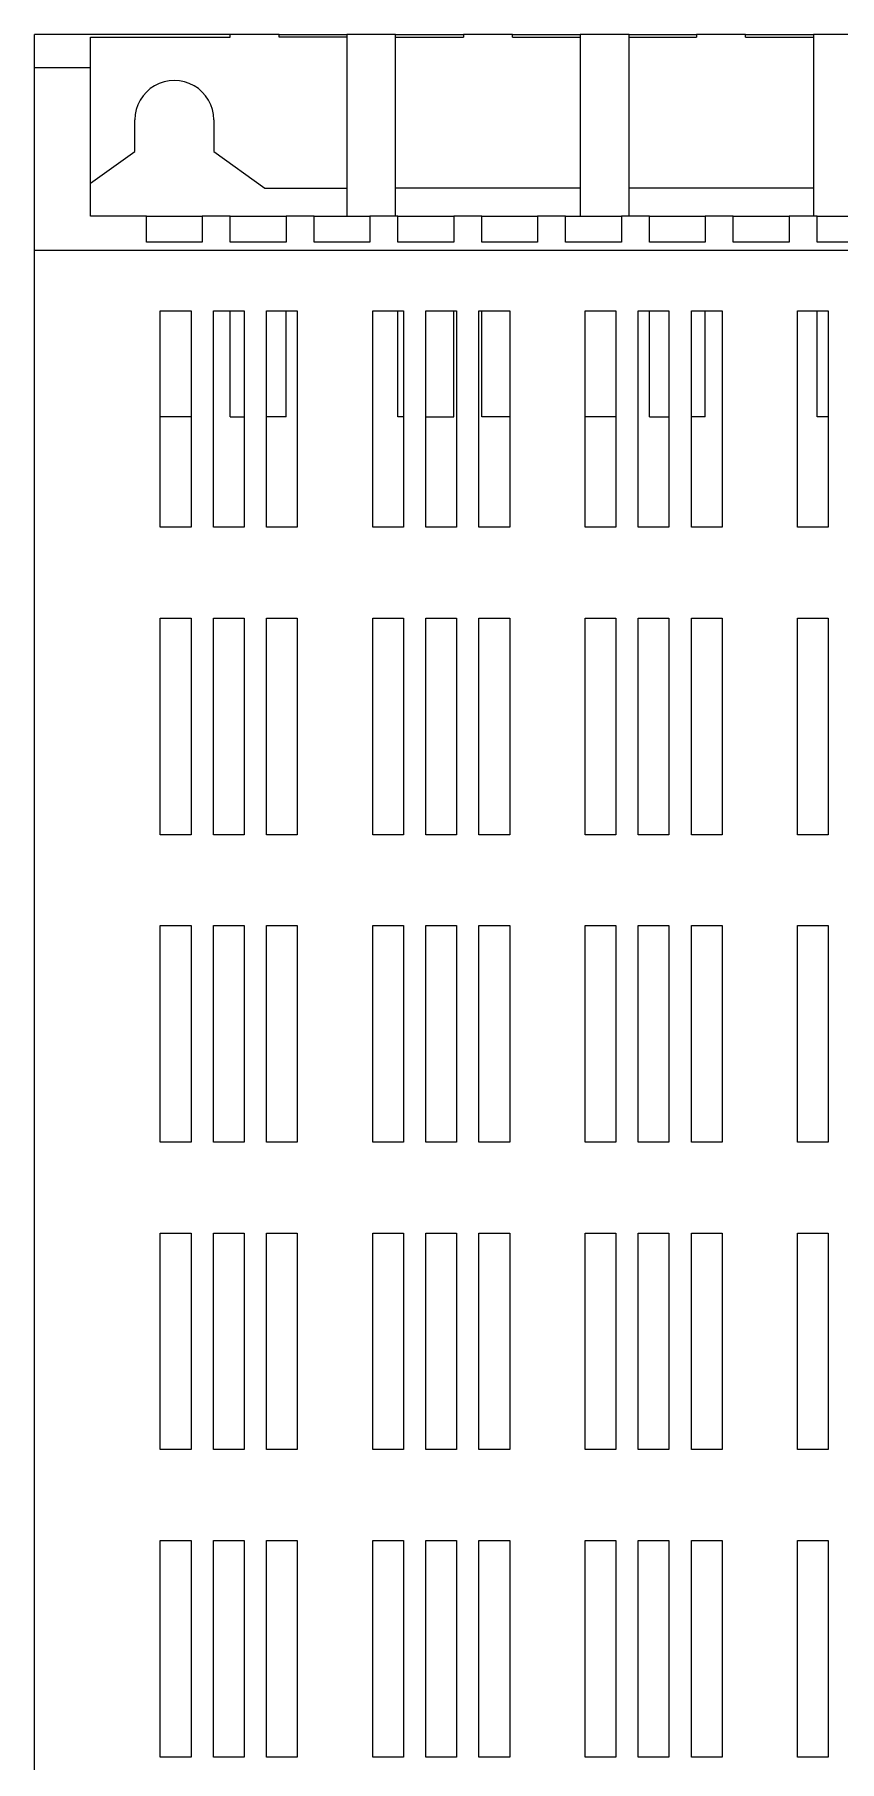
# Model space of a CAD drawing. Header units: millimetres. Extents: x 481 to 936, y 72 to 729.
# Drawn here: x 796.2 to 853.8, y 605.6 to 729.2 of the extents above; entities that cross this region are included whole.
import ezdxf

# ---------------------------------------------------------------- set-up
doc = ezdxf.new("R2010")
doc.units = ezdxf.units.MM

msp = doc.modelspace()

# ---------------------------------------------------------------- linework, layer by layer
at = {"color": 7, "linetype": 'Continuous', "lineweight": 15}
for p, q in [((810.2, 729.22), (796.2, 729.22)), ((796.2, 726.86), (796.2, 729.22)), ((810.2, 729.04), (810.2, 729.22)), ((813.7, 729.22), (810.2, 729.22)), ((813.7, 729.04), (813.7, 729.22)), ((813.7, 729.22), (818.54, 729.22)), ((822.04, 729.22), (818.54, 729.22)), ((818.54, 729.22), (818.54, 716.22)), ((822.04, 716.22), (822.04, 729.22)), ((822.04, 729.22), (826.89, 729.22)), ((826.89, 729.22), (826.89, 729.04)), ((830.39, 729.22), (826.89, 729.22)), ((830.39, 729.22), (835.24, 729.22)), ((830.39, 729.04), (830.39, 729.22)), ((838.74, 729.22), (835.24, 729.22)), ((835.24, 729.22), (835.24, 716.22)), ((838.74, 716.22), (838.74, 729.22)), ((838.74, 729.22), (843.58, 729.22)), ((843.58, 729.22), (843.58, 729.04)), ((847.08, 729.22), (843.58, 729.22)), ((847.08, 729.04), (847.08, 729.22)), ((847.08, 729.22), (851.93, 729.22)), ((855.43, 729.22), (851.93, 729.22)), ((851.93, 729.22), (851.93, 716.22)), ((800.2, 729.04), (810.2, 729.04)), ((800.2, 726.86), (800.2, 729.04)), ((818.54, 729.04), (813.7, 729.04)), ((822.04, 729.04), (826.89, 729.04)), ((830.39, 729.04), (835.24, 729.04)), ((838.74, 729.04), (843.58, 729.04)), ((847.08, 729.04), (851.93, 729.04)), ((796.2, 726.86), (800.2, 726.86)), ((796.2, 713.76), (796.2, 726.86)), ((800.2, 716.22), (800.2, 726.86)), ((803.38, 720.86), (803.38, 723.12)), ((809.02, 723.12), (809.02, 720.86)), ((800.2, 718.58), (803.38, 720.86)), ((809.02, 720.86), (812.69, 718.22)), ((812.69, 718.22), (818.54, 718.22)), ((835.24, 718.22), (822.04, 718.22)), ((851.93, 718.22), (838.74, 718.22)), ((804.2, 716.22), (800.2, 716.22)), ((804.2, 714.36), (804.2, 716.22)), ((804.2, 716.22), (808.2, 716.22)), ((808.2, 716.22), (808.2, 714.36)), ((810.2, 716.22), (808.2, 716.22)), ((810.2, 714.36), (810.2, 716.22)), ((810.2, 716.22), (814.2, 716.22)), ((814.2, 716.22), (814.2, 714.36)), ((816.2, 716.22), (814.2, 716.22)), ((816.2, 714.36), (816.2, 716.22)), ((816.2, 716.22), (820.2, 716.22)), ((820.2, 716.22), (820.2, 714.36)), ((822.2, 716.22), (820.2, 716.22)), ((822.2, 714.36), (822.2, 716.22)), ((822.2, 716.22), (826.2, 716.22)), ((826.2, 716.22), (826.2, 714.36)), ((828.2, 716.22), (826.2, 716.22)), ((828.2, 714.36), (828.2, 716.22)), ((828.2, 716.22), (832.2, 716.22)), ((832.2, 716.22), (832.2, 714.36)), ((834.2, 716.22), (832.2, 716.22)), ((834.2, 714.36), (834.2, 716.22)), ((834.2, 716.22), (838.2, 716.22)), ((838.2, 716.22), (838.2, 714.36)), ((840.2, 716.22), (838.2, 716.22)), ((840.2, 714.36), (840.2, 716.22)), ((840.2, 716.22), (844.2, 716.22)), ((844.2, 716.22), (844.2, 714.36)), ((846.2, 716.22), (844.2, 716.22)), ((846.2, 714.36), (846.2, 716.22)), ((846.2, 716.22), (850.2, 716.22)), ((850.2, 716.22), (850.2, 714.36)), ((852.2, 716.22), (850.2, 716.22)), ((852.2, 714.36), (852.2, 716.22)), ((852.2, 716.22), (856.2, 716.22)), ((808.2, 714.36), (804.2, 714.36)), ((814.2, 714.36), (810.2, 714.36)), ((820.2, 714.36), (816.2, 714.36)), ((826.2, 714.36), (822.2, 714.36)), ((832.2, 714.36), (828.2, 714.36)), ((838.2, 714.36), (834.2, 714.36)), ((844.2, 714.36), (840.2, 714.36)), ((850.2, 714.36), (846.2, 714.36)), ((856.2, 714.36), (852.2, 714.36)), ((796.2, 390.76), (796.2, 713.76)), ((860.96, 713.76), (796.2, 713.76)), ((805.2, 693.96), (805.2, 709.46)), ((805.2, 709.46), (807.4, 709.46)), ((807.4, 709.46), (807.4, 693.96)), ((809, 709.46), (811.2, 709.46)), ((809, 693.96), (809, 709.46)), ((810.2, 701.86), (810.2, 709.46)), ((811.2, 709.46), (811.2, 693.96)), ((812.8, 709.46), (815, 709.46)), ((812.8, 693.96), (812.8, 709.46)), ((814.2, 701.86), (814.2, 709.46)), ((815, 709.46), (815, 693.96)), ((820.4, 693.96), (820.4, 709.46)), ((820.4, 709.46), (822.6, 709.46)), ((822.2, 701.86), (822.2, 709.46)), ((822.6, 709.46), (822.6, 693.96)), ((824.2, 709.46), (826.4, 709.46)), ((824.2, 693.96), (824.2, 709.46)), ((826.2, 701.86), (826.2, 709.46)), ((826.4, 709.46), (826.4, 693.96)), ((828, 693.96), (828, 709.46)), ((828, 709.46), (830.2, 709.46)), ((828.2, 701.86), (828.2, 709.46)), ((830.2, 709.46), (830.2, 693.96)), ((835.6, 693.96), (835.6, 709.46)), ((835.6, 709.46), (837.8, 709.46)), ((837.8, 709.46), (837.8, 693.96)), ((839.4, 693.96), (839.4, 709.46)), ((839.4, 709.46), (841.6, 709.46)), ((840.2, 701.86), (840.2, 709.46)), ((841.6, 709.46), (841.6, 693.96)), ((843.2, 693.96), (843.2, 709.46)), ((843.2, 709.46), (845.4, 709.46)), ((844.2, 701.86), (844.2, 709.46)), ((845.4, 709.46), (845.4, 693.96)), ((850.8, 693.96), (850.8, 709.46)), ((850.8, 709.46), (853, 709.46)), ((852.2, 701.86), (852.2, 709.46)), ((853, 709.46), (853, 693.96)), ((807.4, 701.86), (805.2, 701.86)), ((810.2, 701.86), (811.2, 701.86)), ((814.2, 701.86), (812.8, 701.86)), ((822.6, 701.86), (822.2, 701.86)), ((824.2, 701.86), (826.2, 701.86)), ((830.2, 701.86), (828.2, 701.86)), ((837.8, 701.86), (835.6, 701.86)), ((840.2, 701.86), (841.6, 701.86)), ((844.2, 701.86), (843.2, 701.86)), ((853, 701.86), (852.2, 701.86)), ((807.4, 693.96), (805.2, 693.96)), ((811.2, 693.96), (809, 693.96)), ((815, 693.96), (812.8, 693.96)), ((822.6, 693.96), (820.4, 693.96)), ((826.4, 693.96), (824.2, 693.96)), ((830.2, 693.96), (828, 693.96)), ((837.8, 693.96), (835.6, 693.96)), ((841.6, 693.96), (839.4, 693.96)), ((845.4, 693.96), (843.2, 693.96)), ((853, 693.96), (850.8, 693.96)), ((805.2, 687.46), (807.4, 687.46)), ((805.2, 671.96), (805.2, 687.46)), ((807.4, 687.46), (807.4, 671.96)), ((809, 671.96), (809, 687.46)), ((809, 687.46), (811.2, 687.46)), ((811.2, 687.46), (811.2, 671.96)), ((812.8, 687.46), (815, 687.46)), ((812.8, 671.96), (812.8, 687.46)), ((815, 687.46), (815, 671.96)), ((820.4, 687.46), (822.6, 687.46)), ((820.4, 671.96), (820.4, 687.46)), ((822.6, 687.46), (822.6, 671.96)), ((824.2, 687.46), (826.4, 687.46)), ((824.2, 671.96), (824.2, 687.46)), ((826.4, 687.46), (826.4, 671.96)), ((828, 687.46), (830.2, 687.46)), ((828, 671.96), (828, 687.46)), ((830.2, 687.46), (830.2, 671.96)), ((835.6, 687.46), (837.8, 687.46)), ((835.6, 671.96), (835.6, 687.46)), ((837.8, 687.46), (837.8, 671.96)), ((839.4, 671.96), (839.4, 687.46)), ((839.4, 687.46), (841.6, 687.46)), ((841.6, 687.46), (841.6, 671.96)), ((843.2, 671.96), (843.2, 687.46)), ((843.2, 687.46), (845.4, 687.46)), ((845.4, 687.46), (845.4, 671.96)), ((850.8, 671.96), (850.8, 687.46)), ((850.8, 687.46), (853, 687.46)), ((853, 687.46), (853, 671.96)), ((807.4, 671.96), (805.2, 671.96)), ((811.2, 671.96), (809, 671.96)), ((815, 671.96), (812.8, 671.96)), ((822.6, 671.96), (820.4, 671.96)), ((826.4, 671.96), (824.2, 671.96)), ((830.2, 671.96), (828, 671.96)), ((837.8, 671.96), (835.6, 671.96)), ((841.6, 671.96), (839.4, 671.96)), ((845.4, 671.96), (843.2, 671.96)), ((853, 671.96), (850.8, 671.96)), ((805.2, 665.46), (807.4, 665.46)), ((805.2, 649.96), (805.2, 665.46)), ((807.4, 665.46), (807.4, 649.96)), ((809, 649.96), (809, 665.46)), ((809, 665.46), (811.2, 665.46)), ((811.2, 665.46), (811.2, 649.96)), ((812.8, 665.46), (815, 665.46)), ((812.8, 649.96), (812.8, 665.46)), ((815, 665.46), (815, 649.96)), ((820.4, 649.96), (820.4, 665.46)), ((820.4, 665.46), (822.6, 665.46)), ((822.6, 665.46), (822.6, 649.96)), ((824.2, 665.46), (826.4, 665.46)), ((824.2, 649.96), (824.2, 665.46)), ((826.4, 665.46), (826.4, 649.96)), ((828, 665.46), (830.2, 665.46)), ((828, 649.96), (828, 665.46)), ((830.2, 665.46), (830.2, 649.96)), ((835.6, 665.46), (837.8, 665.46)), ((835.6, 649.96), (835.6, 665.46)), ((837.8, 665.46), (837.8, 649.96)), ((839.4, 665.46), (841.6, 665.46)), ((839.4, 649.96), (839.4, 665.46)), ((841.6, 665.46), (841.6, 649.96)), ((843.2, 649.96), (843.2, 665.46)), ((843.2, 665.46), (845.4, 665.46)), ((845.4, 665.46), (845.4, 649.96)), ((850.8, 665.46), (853, 665.46)), ((850.8, 649.96), (850.8, 665.46)), ((853, 665.46), (853, 649.96)), ((807.4, 649.96), (805.2, 649.96)), ((811.2, 649.96), (809, 649.96)), ((815, 649.96), (812.8, 649.96)), ((822.6, 649.96), (820.4, 649.96)), ((826.4, 649.96), (824.2, 649.96)), ((830.2, 649.96), (828, 649.96)), ((837.8, 649.96), (835.6, 649.96)), ((841.6, 649.96), (839.4, 649.96)), ((845.4, 649.96), (843.2, 649.96)), ((853, 649.96), (850.8, 649.96)), ((805.2, 643.46), (807.4, 643.46)), ((805.2, 627.96), (805.2, 643.46)), ((807.4, 643.46), (807.4, 627.96)), ((809, 627.96), (809, 643.46)), ((809, 643.46), (811.2, 643.46)), ((811.2, 643.46), (811.2, 627.96)), ((812.8, 643.46), (815, 643.46)), ((812.8, 627.96), (812.8, 643.46)), ((815, 643.46), (815, 627.96)), ((820.4, 643.46), (822.6, 643.46)), ((820.4, 627.96), (820.4, 643.46)), ((822.6, 643.46), (822.6, 627.96)), ((824.2, 627.96), (824.2, 643.46)), ((824.2, 643.46), (826.4, 643.46)), ((826.4, 643.46), (826.4, 627.96)), ((828, 627.96), (828, 643.46)), ((828, 643.46), (830.2, 643.46)), ((830.2, 643.46), (830.2, 627.96)), ((835.6, 627.96), (835.6, 643.46)), ((835.6, 643.46), (837.8, 643.46)), ((837.8, 643.46), (837.8, 627.96)), ((839.4, 643.46), (841.6, 643.46)), ((839.4, 627.96), (839.4, 643.46)), ((841.6, 643.46), (841.6, 627.96)), ((843.2, 627.96), (843.2, 643.46)), ((843.2, 643.46), (845.4, 643.46)), ((845.4, 643.46), (845.4, 627.96)), ((850.8, 643.46), (853, 643.46)), ((850.8, 627.96), (850.8, 643.46)), ((853, 643.46), (853, 627.96)), ((807.4, 627.96), (805.2, 627.96)), ((811.2, 627.96), (809, 627.96)), ((815, 627.96), (812.8, 627.96)), ((822.6, 627.96), (820.4, 627.96)), ((826.4, 627.96), (824.2, 627.96)), ((830.2, 627.96), (828, 627.96)), ((837.8, 627.96), (835.6, 627.96)), ((841.6, 627.96), (839.4, 627.96)), ((845.4, 627.96), (843.2, 627.96)), ((853, 627.96), (850.8, 627.96)), ((805.2, 621.46), (807.4, 621.46)), ((805.2, 605.96), (805.2, 621.46)), ((807.4, 621.46), (807.4, 605.96)), ((809, 621.46), (811.2, 621.46)), ((809, 605.96), (809, 621.46)), ((811.2, 621.46), (811.2, 605.96)), ((812.8, 621.46), (815, 621.46)), ((812.8, 605.96), (812.8, 621.46)), ((815, 621.46), (815, 605.96)), ((820.4, 605.96), (820.4, 621.46)), ((820.4, 621.46), (822.6, 621.46)), ((822.6, 621.46), (822.6, 605.96)), ((824.2, 605.96), (824.2, 621.46)), ((824.2, 621.46), (826.4, 621.46)), ((826.4, 621.46), (826.4, 605.96)), ((828, 605.96), (828, 621.46)), ((828, 621.46), (830.2, 621.46)), ((830.2, 621.46), (830.2, 605.96)), ((835.6, 621.46), (837.8, 621.46)), ((835.6, 605.96), (835.6, 621.46)), ((837.8, 621.46), (837.8, 605.96)), ((839.4, 605.96), (839.4, 621.46)), ((839.4, 621.46), (841.6, 621.46)), ((841.6, 621.46), (841.6, 605.96)), ((843.2, 605.96), (843.2, 621.46)), ((843.2, 621.46), (845.4, 621.46)), ((845.4, 621.46), (845.4, 605.96)), ((850.8, 621.46), (853, 621.46)), ((850.8, 605.96), (850.8, 621.46)), ((853, 621.46), (853, 605.96)), ((807.4, 605.96), (805.2, 605.96)), ((811.2, 605.96), (809, 605.96)), ((815, 605.96), (812.8, 605.96)), ((822.6, 605.96), (820.4, 605.96)), ((826.4, 605.96), (824.2, 605.96)), ((830.2, 605.96), (828, 605.96)), ((837.8, 605.96), (835.6, 605.96)), ((841.6, 605.96), (839.4, 605.96)), ((845.4, 605.96), (843.2, 605.96)), ((853, 605.96), (850.8, 605.96))]:
    msp.add_line(p, q, dxfattribs=at)
msp.add_arc((806.2, 723.12), 2.82, 359.9995, 180, dxfattribs=at)

doc.saveas('drawing.dxf')
